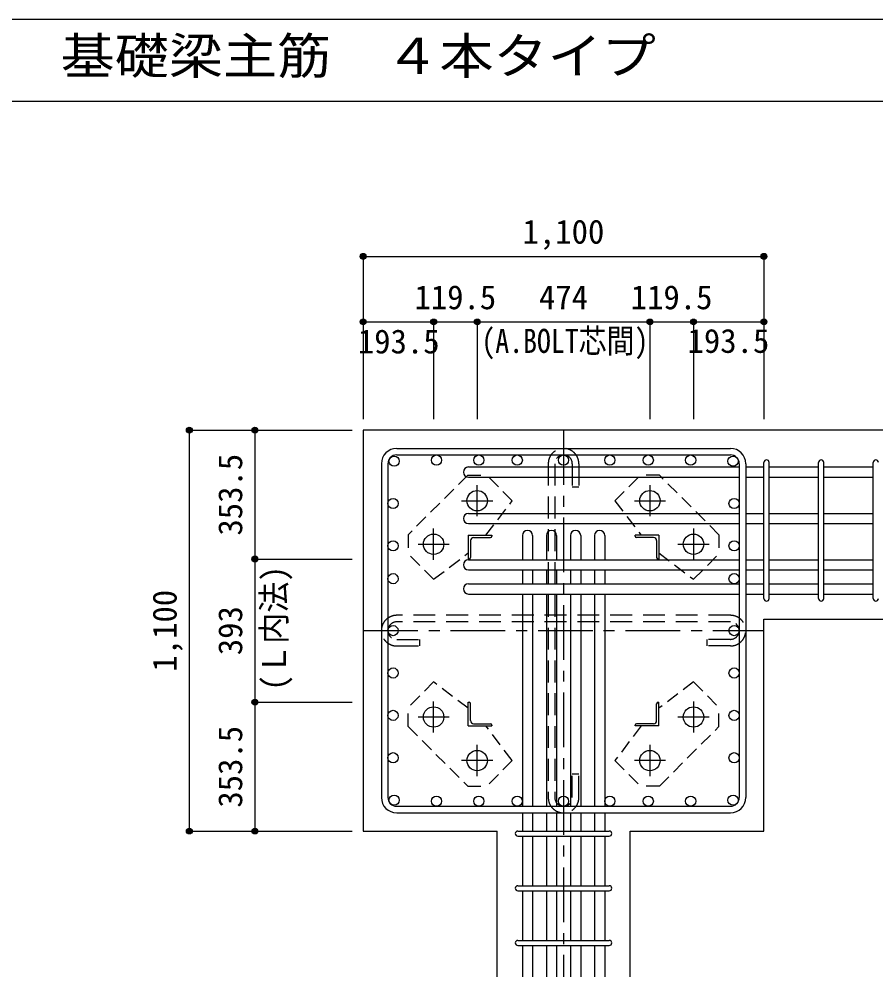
# Model space of a CAD drawing. Units: millimetres at full size, sheet at 1:30. Extents: x -5973 to 5954, y -4195 to 4201.
# Drawn here: x -942 to 1409, y 1573 to 4201 of the extents above; entities that cross this region are included whole.
import ezdxf
from ezdxf.enums import TextEntityAlignment as Align

# ---------------------------------------------------------------- set-up
doc = ezdxf.new("R2010")
doc.units = ezdxf.units.MM
doc.header["$LTSCALE"] = 30
doc.header["$PDMODE"] = 32
doc.header["$PDSIZE"] = 15
for name, pattern in [('CHAIN1', [8, 5, -1, 1, -1]), ('DASHED1', [1.8, 1.2, -0.6]), ('DASHED2', [3, 2, -1])]:
    doc.linetypes.add(name, pattern=pattern)
for name, color, linetype in [('0-1_躯体線', 2, 'Continuous'), ('0-2_アンカー、アングル', 4, 'Continuous'), ('0-3_立上り筋', 3, 'Continuous'), ('0-4_フープ筋', 7, 'Continuous'), ('0-5_基礎梁筋', 7, 'Continuous'), ('0-6_スタラップ筋', 7, 'Continuous'), ('0-7_文字', 4, 'Continuous'), ('0-9_プレート', 4, 'DASHED1'), ('0-C_中子', 7, 'DASHED2'), ('0-D_寸法', 4, 'Continuous'), ('6-7_文字', 7, 'Continuous'), ('F-0_枠', 6, 'Continuous')]:
    doc.layers.add(name, color=color, linetype=linetype)
doc.styles.add('ＭＳ ゴシック', font='')
doc.styles.get('ＭＳ ゴシック').set_extended_font_data('MS Gothic')

msp = doc.modelspace()

# ---------------------------------------------------------------- linework, layer by layer
at = {"layer": '0-1_躯体線'}
for p, q in [((1502.44, 3073.3), (2.44, 3073.3)), ((2.44, 3073.3), (2.44, 1973.3)), ((1102.44, 2554.3), (1502.44, 2554.3)), ((1102.44, 1973.3), (1102.44, 2554.3)), ((2.44, 1973.3), (369.94, 1973.3)), ((369.94, 1573.3), (369.94, 1973.3))]:
    msp.add_line(p, q, dxfattribs=at)
msp.add_lwpolyline([(734.94, 1573.3), (734.94, 1973.3), (1102.44, 1973.3)], dxfattribs=at)
at = {"layer": '0-2_アンカー、アングル', "linetype": 'CHAIN1'}
for p, q in [((315.44, 2837.1), (315.44, 2922.6)), ((789.44, 2922.6), (789.44, 2837.1)), ((272.64, 2879.8), (358.14, 2879.8)), ((746.74, 2879.8), (832.24, 2879.8)), ((195.94, 2717.6), (195.94, 2803.1)), ((908.94, 2803.1), (908.94, 2717.6)), ((153.14, 2760.3), (238.64, 2760.3)), ((866.24, 2760.3), (951.74, 2760.3)), ((195.94, 2243.5), (195.94, 2329)), ((908.94, 2329), (908.94, 2243.5)), ((238.64, 2286.3), (153.14, 2286.3)), ((951.74, 2286.3), (866.24, 2286.3)), ((315.44, 2124), (315.44, 2209.5)), ((789.44, 2209.5), (789.44, 2124)), ((358.14, 2166.8), (272.64, 2166.8)), ((832.24, 2166.8), (746.74, 2166.8))]:
    msp.add_line(p, q, dxfattribs=at)
at = {"layer": '0-2_アンカー、アングル'}
for p, q in [((290.94, 2784.8), (355.94, 2784.8)), ((290.94, 2784.8), (290.94, 2719.8)), ((296.94, 2770.3), (296.94, 2723.8)), ((305.44, 2778.8), (351.94, 2778.8)), ((355.94, 2784.8), (355.94, 2782.8)), ((813.94, 2784.8), (748.94, 2784.8)), ((748.94, 2782.8), (748.94, 2784.8)), ((799.44, 2778.8), (752.94, 2778.8)), ((807.94, 2770.3), (807.94, 2723.8)), ((813.94, 2784.8), (813.94, 2719.8)), ((292.94, 2719.8), (290.94, 2719.8)), ((813.94, 2719.8), (811.94, 2719.8)), ((290.94, 2326.8), (292.94, 2326.8)), ((290.94, 2261.8), (290.94, 2326.8)), ((296.94, 2276.3), (296.94, 2322.8)), ((807.94, 2276.3), (807.94, 2322.8)), ((811.94, 2326.8), (813.94, 2326.8)), ((813.94, 2261.8), (813.94, 2326.8)), ((290.94, 2261.8), (355.94, 2261.8)), ((305.44, 2267.8), (351.94, 2267.8)), ((355.94, 2263.8), (355.94, 2261.8)), ((748.94, 2261.8), (748.94, 2263.8)), ((813.94, 2261.8), (748.94, 2261.8)), ((799.44, 2267.8), (752.94, 2267.8))]:
    msp.add_line(p, q, dxfattribs=at)
at = {"layer": '0-2_アンカー、アングル', "color": 3}
for centre in [(315.44, 2879.8), (789.44, 2879.8), (195.94, 2760.3), (908.94, 2760.3), (195.94, 2286.3), (908.94, 2286.3), (315.44, 2166.8), (789.44, 2166.8)]:
    msp.add_circle(centre, 28, dxfattribs=at)
at = {"layer": '0-2_アンカー、アングル'}
for centre, radius, start, end in [((305.44, 2770.3), 8.5, 90, 180), ((351.94, 2782.8), 4, 270, 0), ((752.94, 2782.8), 4, 180, 270), ((799.44, 2770.3), 8.5, 0, 90), ((292.94, 2723.8), 4, 270, 0), ((811.94, 2723.8), 4, 180, 270), ((292.94, 2322.8), 4, 0, 90), ((811.94, 2322.8), 4, 90, 180), ((305.44, 2276.3), 8.5, 180, 270), ((351.94, 2263.8), 4, 0, 90), ((752.94, 2263.8), 4, 90, 180), ((799.44, 2276.3), 8.5, 270, 0)]:
    msp.add_arc(centre, radius, start, end, dxfattribs=at)
at = {"layer": '0-3_立上り筋'}
for centre in [(87.37, 2988.37), (203.63, 2991.3), (319.9, 2991.3), (425.44, 2991.3), (552.44, 2991.3), (679.44, 2991.3), (784.97, 2991.3), (901.24, 2991.3), (1017.51, 2988.37), (84.44, 2872.1), (1020.44, 2872.1), (84.44, 2755.83), (1020.44, 2755.83), (84.44, 2665.8), (1020.44, 2665.8), (84.44, 2523.3), (1020.44, 2523.3), (84.44, 2407.03), (1020.44, 2407.03), (84.44, 2290.76), (1020.44, 2290.76), (84.44, 2174.5), (1020.44, 2174.5), (87.37, 2058.23), (203.63, 2055.3), (319.9, 2055.3), (425.44, 2055.3), (552.44, 2055.3), (679.44, 2055.3), (784.97, 2055.3), (901.24, 2055.3), (1017.51, 2058.23)]:
    msp.add_circle(centre, 14, dxfattribs=at)
at = {"layer": '0-4_フープ筋'}
for p, q in [((94.44, 3023.3), (1010.44, 3023.3)), ((94.44, 3005.3), (1010.44, 3005.3)), ((52.44, 2981.3), (52.44, 2065.3)), ((70.44, 2981.3), (70.44, 2065.3)), ((1034.44, 2981.3), (1034.44, 2065.3)), ((1052.44, 2981.3), (1052.44, 2065.3)), ((94.44, 2041.3), (1010.44, 2041.3)), ((94.44, 2023.3), (1010.44, 2023.3))]:
    msp.add_line(p, q, dxfattribs=at)
for centre, radius, start, end in [((94.44, 2981.3), 42, 90, 180), ((1010.44, 2981.3), 42, 0, 90), ((94.44, 2981.3), 24, 90, 180), ((1010.44, 2981.3), 24, 0, 90), ((94.44, 2065.3), 42, 180, 270), ((94.44, 2065.3), 24, 180, 270), ((1010.44, 2065.3), 42, 270, 0), ((1010.44, 2065.3), 24, 270, 0)]:
    msp.add_arc(centre, radius, start, end, dxfattribs=at)
at = {"layer": '0-5_基礎梁筋'}
for p, q in [((291.44, 2972.37), (1034.44, 2972.37)), ((1052.44, 2972.37), (1102.44, 2972.37)), ((1116.44, 2972.37), (1252.44, 2972.37)), ((1266.44, 2972.37), (1402.44, 2972.37)), ((291.44, 2944.37), (1034.44, 2944.37)), ((1052.44, 2944.37), (1102.44, 2944.37)), ((1116.44, 2944.37), (1252.44, 2944.37)), ((1266.44, 2944.37), (1402.44, 2944.37)), ((291.44, 2845.08), (1034.44, 2845.08)), ((1052.44, 2845.08), (1102.44, 2845.08)), ((1116.44, 2845.08), (1252.44, 2845.08)), ((1266.44, 2845.08), (1402.44, 2845.08)), ((291.44, 2817.08), (1034.44, 2817.08)), ((1052.44, 2817.08), (1102.44, 2817.08)), ((1116.44, 2817.08), (1252.44, 2817.08)), ((1266.44, 2817.08), (1402.44, 2817.08)), ((439.44, 2784.3), (439.44, 2717.8)), ((467.44, 2784.3), (467.44, 2717.8)), ((505.44, 2784.3), (505.44, 2717.8)), ((533.44, 2784.3), (533.44, 2717.8)), ((571.44, 2784.3), (571.44, 2717.8)), ((599.44, 2784.3), (599.44, 2717.8)), ((637.44, 2784.3), (637.44, 2717.8)), ((665.44, 2784.3), (665.44, 2717.8)), ((291.44, 2717.8), (1034.44, 2717.8)), ((1052.44, 2717.8), (1102.44, 2717.8)), ((1116.44, 2717.8), (1252.44, 2717.8)), ((1266.44, 2717.8), (1402.44, 2717.8)), ((291.44, 2689.8), (1034.44, 2689.8)), ((439.44, 2689.8), (439.44, 2651.8)), ((467.44, 2689.8), (467.44, 2651.8)), ((505.44, 2689.8), (505.44, 2651.8)), ((533.44, 2689.8), (533.44, 2651.8)), ((571.44, 2689.8), (571.44, 2651.8)), ((599.44, 2689.8), (599.44, 2651.8)), ((637.44, 2689.8), (637.44, 2651.8)), ((665.44, 2689.8), (665.44, 2651.8)), ((1052.44, 2689.8), (1102.44, 2689.8)), ((1116.44, 2689.8), (1252.44, 2689.8)), ((1266.44, 2689.8), (1402.44, 2689.8)), ((291.44, 2651.8), (1034.44, 2651.8)), ((1052.44, 2651.8), (1102.44, 2651.8)), ((1116.44, 2651.8), (1252.44, 2651.8)), ((1266.44, 2651.8), (1402.44, 2651.8)), ((291.44, 2623.8), (1034.44, 2623.8)), ((439.44, 2623.8), (439.44, 2041.3)), ((467.44, 2623.8), (467.44, 2041.3)), ((505.44, 2623.8), (505.44, 2041.3)), ((533.44, 2623.8), (533.44, 2041.3)), ((571.44, 2623.8), (571.44, 2041.3)), ((599.44, 2623.8), (599.44, 2041.3)), ((637.44, 2623.8), (637.44, 2041.3)), ((665.44, 2623.8), (665.44, 2041.3)), ((1052.44, 2623.8), (1102.44, 2623.8)), ((1116.44, 2623.8), (1252.44, 2623.8)), ((1266.44, 2623.8), (1402.44, 2623.8)), ((439.44, 2023.3), (439.44, 1973.3)), ((467.44, 2023.3), (467.44, 1973.3)), ((505.44, 2023.3), (505.44, 1973.3)), ((533.44, 2023.3), (533.44, 1973.3)), ((571.44, 2023.3), (571.44, 1973.3)), ((599.44, 2023.3), (599.44, 1973.3)), ((637.44, 2023.3), (637.44, 1973.3)), ((665.44, 2023.3), (665.44, 1973.3)), ((439.44, 1959.3), (439.44, 1823.3)), ((467.44, 1959.3), (467.44, 1823.3)), ((505.44, 1959.3), (505.44, 1823.3)), ((533.44, 1959.3), (533.44, 1823.3)), ((571.44, 1959.3), (571.44, 1823.3)), ((599.44, 1959.3), (599.44, 1823.3)), ((637.44, 1959.3), (637.44, 1823.3)), ((665.44, 1959.3), (665.44, 1823.3)), ((439.44, 1809.3), (439.44, 1673.3)), ((467.44, 1809.3), (467.44, 1673.3)), ((505.44, 1809.3), (505.44, 1673.3)), ((533.44, 1809.3), (533.44, 1673.3)), ((571.44, 1809.3), (571.44, 1673.3)), ((599.44, 1809.3), (599.44, 1673.3)), ((637.44, 1809.3), (637.44, 1673.3)), ((665.44, 1809.3), (665.44, 1673.3)), ((439.44, 1659.3), (439.44, 1573.3)), ((467.44, 1659.3), (467.44, 1573.3)), ((505.44, 1659.3), (505.44, 1573.3)), ((533.44, 1659.3), (533.44, 1573.3)), ((571.44, 1659.3), (571.44, 1573.3)), ((599.44, 1659.3), (599.44, 1573.3)), ((637.44, 1659.3), (637.44, 1573.3)), ((665.44, 1659.3), (665.44, 1573.3))]:
    msp.add_line(p, q, dxfattribs=at)
for centre, start, end in [((291.44, 2958.37), 90, 270), ((291.44, 2831.08), 90, 270), ((453.44, 2784.3), 0, 180), ((519.44, 2784.3), 0, 180), ((585.44, 2784.3), 0, 180), ((651.44, 2784.3), 0, 180), ((291.44, 2703.8), 90, 270), ((291.44, 2637.8), 90, 270)]:
    msp.add_arc(centre, 14, start, end, dxfattribs=at)
at = {"layer": '0-6_スタラップ筋'}
for p, q in [((1102.44, 2611.3), (1102.44, 2984.87)), ((1116.44, 2611.3), (1116.44, 2984.87)), ((1252.44, 2611.3), (1252.44, 2984.87)), ((1266.44, 2611.3), (1266.44, 2984.87)), ((1402.44, 2611.3), (1402.44, 2984.87)), ((426.94, 1973.3), (677.94, 1973.3)), ((426.94, 1959.3), (677.94, 1959.3)), ((426.94, 1823.3), (677.94, 1823.3)), ((426.94, 1809.3), (677.94, 1809.3)), ((426.94, 1673.3), (677.94, 1673.3)), ((426.94, 1659.3), (677.94, 1659.3))]:
    msp.add_line(p, q, dxfattribs=at)
for centre, start, end in [((1109.44, 2984.87), 0, 180), ((1109.44, 2984.87), 0, 180), ((1109.44, 2984.87), 0, 180), ((1109.44, 2984.87), 0, 180), ((1259.44, 2984.87), 0, 180), ((1409.44, 2984.87), 0, 180), ((1109.44, 2611.3), 180, 0), ((1109.44, 2611.3), 180, 0), ((1109.44, 2611.3), 180, 0), ((1109.44, 2611.3), 180, 0), ((1259.44, 2611.3), 180, 0), ((1409.44, 2611.3), 180, 0), ((426.94, 1966.3), 90, 270), ((426.94, 1966.3), 90, 270), ((426.94, 1966.3), 90, 270), ((426.94, 1966.3), 90, 270), ((677.94, 1966.3), 270, 90), ((677.94, 1966.3), 270, 90), ((677.94, 1966.3), 270, 90), ((677.94, 1966.3), 270, 90), ((426.94, 1816.3), 90, 270), ((677.94, 1816.3), 270, 90), ((426.94, 1666.3), 90, 270), ((677.94, 1666.3), 270, 90)]:
    msp.add_arc(centre, 7, start, end, dxfattribs=at)
at = {"layer": '0-9_プレート'}
for p, q in [((289.31, 2949.77), (125.97, 2786.43)), ((289.31, 2949.77), (341.63, 2949.77)), ((411.62, 2879.78), (341.63, 2949.77)), ((693.25, 2879.78), (763.24, 2949.77)), ((815.57, 2949.77), (763.24, 2949.77)), ((978.91, 2786.43), (815.57, 2949.77)), ((339.24, 2784.8), (411.62, 2879.78)), ((693.25, 2879.78), (765.64, 2784.8)), ((125.97, 2786.43), (125.97, 2734.1)), ((978.91, 2786.43), (978.91, 2734.1)), ((195.96, 2664.11), (125.97, 2734.1)), ((195.96, 2664.11), (290.94, 2736.5)), ((813.94, 2736.5), (908.92, 2664.11)), ((908.92, 2664.11), (978.91, 2734.1)), ((195.96, 2382.49), (125.97, 2312.5)), ((290.94, 2310.1), (195.96, 2382.49)), ((908.92, 2382.49), (813.93, 2310.1)), ((908.92, 2382.49), (978.91, 2312.5)), ((125.97, 2260.17), (125.97, 2312.5)), ((978.91, 2260.17), (978.91, 2312.5)), ((125.97, 2260.17), (289.31, 2096.83)), ((411.62, 2166.82), (339.24, 2261.8)), ((765.64, 2261.8), (693.25, 2166.82)), ((815.57, 2096.83), (978.91, 2260.17)), ((411.62, 2166.82), (341.63, 2096.83)), ((693.25, 2166.82), (763.24, 2096.83)), ((289.31, 2096.83), (341.63, 2096.83)), ((815.57, 2096.83), (763.24, 2096.83))]:
    msp.add_line(p, q, dxfattribs=at)
at = {"layer": '0-C_中子'}
for p, q in [((510.44, 2981.3), (510.44, 2065.3)), ((528.44, 2981.3), (528.44, 2065.3)), ((576.44, 2981.3), (576.44, 2917.3)), ((594.44, 2981.3), (594.44, 2917.3)), ((594.44, 2917.3), (576.44, 2917.3)), ((1010.44, 2565.3), (94.44, 2565.3)), ((1010.44, 2547.3), (94.44, 2547.3)), ((94.44, 2499.3), (158.44, 2499.3)), ((946.44, 2481.3), (946.44, 2499.3)), ((1010.44, 2499.3), (946.44, 2499.3)), ((1010.44, 2481.3), (946.44, 2481.3)), ((576.44, 2065.3), (576.44, 2129.3))]:
    msp.add_line(p, q, dxfattribs=at)
for points in [[(94.44, 2481.3), (158.44, 2481.3), (158.44, 2499.3)], [(594.44, 2065.3), (594.44, 2129.3), (576.44, 2129.3)]]:
    msp.add_lwpolyline(points, dxfattribs=at)
for centre, radius, start, end in [((552.44, 2981.3), 42, 0, 180), ((552.44, 2981.3), 24, 0, 180), ((94.44, 2523.3), 42, 90, 270), ((1010.44, 2523.3), 42, 270, 90), ((94.44, 2523.3), 24, 90, 270), ((1010.44, 2523.3), 24, 270, 90), ((552.44, 2065.3), 42, 180, 0), ((552.44, 2065.3), 24, 180, 0)]:
    msp.add_arc(centre, radius, start, end, dxfattribs=at)
at = {"layer": '0-D_寸法'}
for p, q in [((2.44, 3550.34), (1102.44, 3550.34)), ((2.44, 3550.34), (2.44, 3370.34)), ((2.44, 3550.34), (2.44, 3370.34)), ((2.44, 3550.34), (1102.44, 3550.34)), ((1102.44, 3550.34), (1102.44, 3370.34)), ((2.44, 3370.34), (195.94, 3370.34)), ((2.44, 3370.34), (2.44, 3103.3)), ((195.94, 3370.34), (195.94, 3103.3)), ((195.94, 3370.34), (315.44, 3370.34)), ((315.44, 3370.34), (315.44, 3103.3)), ((315.44, 3370.34), (789.44, 3370.34)), ((789.44, 3370.34), (789.44, 3103.3)), ((789.44, 3370.34), (908.94, 3370.34)), ((908.94, 3370.34), (908.94, 3103.3)), ((908.94, 3370.34), (1102.44, 3370.34)), ((1102.44, 3370.34), (1102.44, 3103.3)), ((1102.44, 3370.34), (1102.44, 3103.3)), ((-474.6, 3073.3), (-474.6, 1973.3)), ((-474.6, 3073.3), (-294.6, 3073.3)), ((-474.6, 3073.3), (-294.6, 3073.3)), ((-474.6, 3073.3), (-474.6, 1973.3)), ((-294.6, 3073.3), (-294.6, 2719.8)), ((-294.6, 3073.3), (-27.56, 3073.3)), ((-294.6, 2719.8), (-27.56, 2719.8)), ((-294.6, 2719.8), (-294.6, 2326.8)), ((-294.6, 2326.8), (-27.56, 2326.8)), ((-294.6, 2326.8), (-294.6, 1973.3)), ((-474.6, 1973.3), (-294.6, 1973.3)), ((-294.6, 1973.3), (-27.56, 1973.3)), ((-294.6, 1973.3), (-27.56, 1973.3))]:
    msp.add_line(p, q, dxfattribs=at)
at = {"layer": '0-D_寸法', "linetype": 'CHAIN1'}
for p, q in [((552.44, 3073.3), (552.44, 1573.3)), ((2.44, 2523.3), (1102.44, 2523.3))]:
    msp.add_line(p, q, dxfattribs=at)
at = {"layer": '0-D_寸法'}
for centre, radius in [((2.44, 3550.34), 8), ((2.44, 3550.34), 7.2), ((2.44, 3550.34), 6.4), ((2.44, 3550.34), 5.6), ((2.44, 3550.34), 4.8), ((2.44, 3550.34), 4), ((2.44, 3550.34), 3.2), ((2.44, 3550.34), 2.4), ((2.44, 3550.34), 1.6), ((2.44, 3550.34), 0.8), ((1102.44, 3550.34), 8), ((1102.44, 3550.34), 7.2), ((1102.44, 3550.34), 6.4), ((1102.44, 3550.34), 5.6), ((1102.44, 3550.34), 4.8), ((1102.44, 3550.34), 4), ((1102.44, 3550.34), 3.2), ((1102.44, 3550.34), 2.4), ((1102.44, 3550.34), 1.6), ((1102.44, 3550.34), 0.8), ((2.44, 3370.34), 8), ((2.44, 3370.34), 7.2), ((2.44, 3370.34), 6.4), ((2.44, 3370.34), 5.6), ((2.44, 3370.34), 4.8), ((2.44, 3370.34), 4), ((2.44, 3370.34), 3.2), ((2.44, 3370.34), 2.4), ((2.44, 3370.34), 1.6), ((2.44, 3370.34), 0.8), ((195.94, 3370.34), 8), ((195.94, 3370.34), 7.2), ((195.94, 3370.34), 6.4), ((195.94, 3370.34), 5.6), ((195.94, 3370.34), 4.8), ((195.94, 3370.34), 4), ((195.94, 3370.34), 3.2), ((195.94, 3370.34), 2.4), ((195.94, 3370.34), 1.6), ((195.94, 3370.34), 0.8), ((315.44, 3370.34), 8), ((315.44, 3370.34), 7.2), ((315.44, 3370.34), 6.4), ((315.44, 3370.34), 5.6), ((315.44, 3370.34), 4.8), ((315.44, 3370.34), 4), ((315.44, 3370.34), 3.2), ((315.44, 3370.34), 2.4), ((315.44, 3370.34), 1.6), ((315.44, 3370.34), 0.8), ((789.44, 3370.34), 8), ((789.44, 3370.34), 7.2), ((789.44, 3370.34), 6.4), ((789.44, 3370.34), 5.6), ((789.44, 3370.34), 4.8), ((789.44, 3370.34), 4), ((789.44, 3370.34), 3.2), ((789.44, 3370.34), 2.4), ((789.44, 3370.34), 1.6), ((789.44, 3370.34), 0.8), ((908.94, 3370.34), 8), ((908.94, 3370.34), 7.2), ((908.94, 3370.34), 6.4), ((908.94, 3370.34), 5.6), ((908.94, 3370.34), 4.8), ((908.94, 3370.34), 4), ((908.94, 3370.34), 3.2), ((908.94, 3370.34), 2.4), ((908.94, 3370.34), 1.6), ((908.94, 3370.34), 0.8), ((1102.44, 3370.34), 8), ((1102.44, 3370.34), 7.2), ((1102.44, 3370.34), 6.4), ((1102.44, 3370.34), 5.6), ((1102.44, 3370.34), 4.8), ((1102.44, 3370.34), 4), ((1102.44, 3370.34), 3.2), ((1102.44, 3370.34), 2.4), ((1102.44, 3370.34), 1.6), ((1102.44, 3370.34), 0.8), ((-474.6, 3073.3), 8), ((-474.6, 3073.3), 7.2), ((-474.6, 3073.3), 6.4), ((-474.6, 3073.3), 5.6), ((-474.6, 3073.3), 4.8), ((-474.6, 3073.3), 4), ((-474.6, 3073.3), 3.2), ((-474.6, 3073.3), 2.4), ((-474.6, 3073.3), 1.6), ((-294.6, 3073.3), 8), ((-294.6, 3073.3), 7.2), ((-294.6, 3073.3), 6.4), ((-294.6, 3073.3), 5.6), ((-294.6, 3073.3), 4.8), ((-294.6, 3073.3), 4), ((-294.6, 3073.3), 3.2), ((-294.6, 3073.3), 2.4), ((-294.6, 3073.3), 1.6), ((-474.6, 3073.3), 0.8), ((-294.6, 3073.3), 0.8), ((-294.6, 2719.8), 8), ((-294.6, 2719.8), 7.2), ((-294.6, 2719.8), 6.4), ((-294.6, 2719.8), 5.6), ((-294.6, 2719.8), 4.8), ((-294.6, 2719.8), 4), ((-294.6, 2719.8), 3.2), ((-294.6, 2719.8), 2.4), ((-294.6, 2719.8), 1.6), ((-294.6, 2719.8), 0.8), ((-294.6, 2326.8), 8), ((-294.6, 2326.8), 7.2), ((-294.6, 2326.8), 6.4), ((-294.6, 2326.8), 5.6), ((-294.6, 2326.8), 4.8), ((-294.6, 2326.8), 4), ((-294.6, 2326.8), 3.2), ((-294.6, 2326.8), 2.4), ((-294.6, 2326.8), 1.6), ((-294.6, 2326.8), 0.8), ((-474.6, 1973.3), 8), ((-474.6, 1973.3), 7.2), ((-474.6, 1973.3), 6.4), ((-474.6, 1973.3), 5.6), ((-474.6, 1973.3), 4.8), ((-474.6, 1973.3), 4), ((-474.6, 1973.3), 3.2), ((-474.6, 1973.3), 2.4), ((-474.6, 1973.3), 1.6), ((-474.6, 1973.3), 0.8), ((-294.6, 1973.3), 8), ((-294.6, 1973.3), 7.2), ((-294.6, 1973.3), 6.4), ((-294.6, 1973.3), 5.6), ((-294.6, 1973.3), 4.8), ((-294.6, 1973.3), 4), ((-294.6, 1973.3), 3.2), ((-294.6, 1973.3), 2.4), ((-294.6, 1973.3), 1.6), ((-294.6, 1973.3), 0.8)]:
    msp.add_circle(centre, radius, dxfattribs=at)
at = {"layer": '0-D_寸法', "color": 7}
for p in [(2.44, 3550.34), (1102.44, 3550.34), (2.44, 3370.34), (195.94, 3370.34), (315.44, 3370.34), (789.44, 3370.34), (908.94, 3370.34), (1102.44, 3370.34), (-474.6, 3073.3), (-294.6, 3073.3), (-294.6, 2719.8), (-294.6, 2326.8), (-474.6, 1973.3), (-294.6, 1973.3)]:
    msp.add_point(p, dxfattribs=at)
at = {"layer": 'F-0_枠'}
msp.add_line((-5972.88, 4201.15), (5954.1, 4201.15), dxfattribs=at)
at = {"layer": 'F-0_枠', "color": 2}
msp.add_line((-5972.88, 3976.15), (3723.6, 3976.15), dxfattribs=at)

# ---------------------------------------------------------------- texts
at = {"layer": '0-7_文字', "style": 'ＭＳ ゴシック', "width": 0.85}
msp.add_text('(A.BOLT芯間)', height=65.98, dxfattribs=at).set_placement((326.92, 3265.58), align=Align.BOTTOM_LEFT)
at = {"layer": '0-7_文字', "style": 'ＭＳ ゴシック', "width": 0.95}
msp.add_text('(Ｌ内法)', height=65.98, rotation=90, dxfattribs=at).set_placement((-189.55, 2358.7), align=Align.BOTTOM_LEFT)
at = {"layer": '0-D_寸法', "style": 'ＭＳ ゴシック'}
for s, p in [('1,100', (439.94, 3565.34)), ('119.5', (143.19, 3385.34)), ('474', (484.94, 3385.34)), ('119.5', (736.69, 3385.34)), ('193.5', (-12.15, 3264.09)), ('193.5', (892.69, 3265.64))]:
    msp.add_text(s, height=65.98, dxfattribs=at).set_placement(p, align=Align.BOTTOM_LEFT)
for s, p in [('353.5', (-309.6, 2784.05)), ('1,100', (-489.6, 2410.8)), ('393', (-309.6, 2455.8)), ('353.5', (-309.6, 2037.55))]:
    msp.add_text(s, height=65.98, rotation=90, dxfattribs=at).set_placement(p, align=Align.BOTTOM_LEFT)
at = {"layer": '6-7_文字', "color": 2, "style": 'ＭＳ ゴシック', "width": 1.1}
msp.add_text('\u3000\u3000基礎梁主筋\u3000４本タイプ', height=98.97, dxfattribs=at).set_placement((-1124.64, 4021.15), align=Align.BOTTOM_LEFT)

doc.saveas('drawing.dxf')
